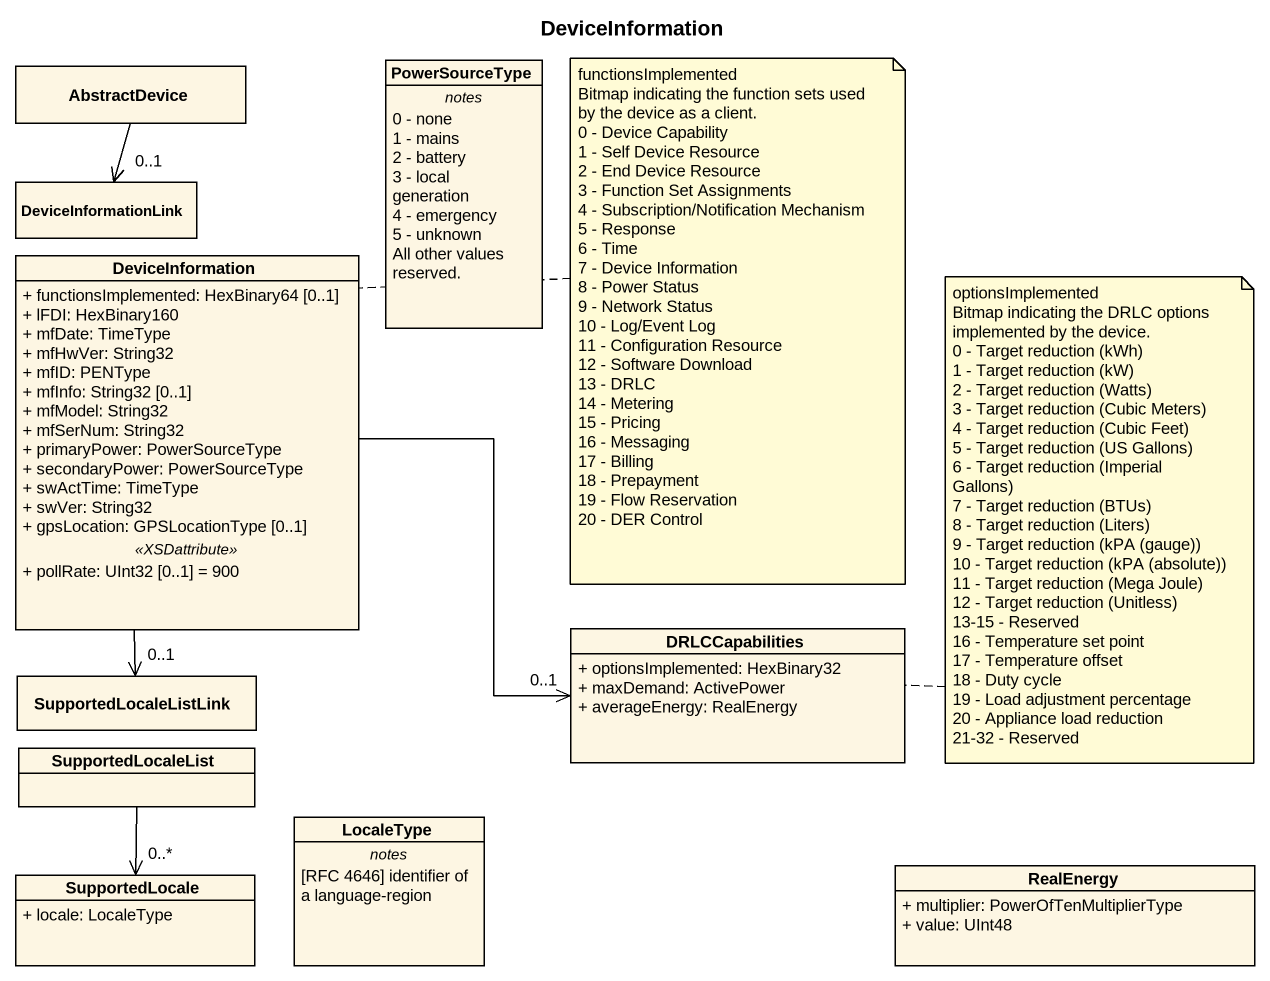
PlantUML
@startuml
title DeviceInformation
hide circle
hide empty members
skinparam classAttributeIconSize 0
class AbstractDevice
class PowerSourceType {
  -- notes --
  0 - none
  1 - mains
  2 - battery
  3 - local generation
  4 - emergency
  5 - unknown
  All other values reserved.
}
class DeviceInformationLink
class DeviceInformation {
  + functionsImplemented: HexBinary64 [0..1]
  + lFDI: HexBinary160
  + mfDate: TimeType
  + mfHwVer: String32
  + mfID: PENType
  + mfInfo: String32 [0..1]
  + mfModel: String32
  + mfSerNum: String32
  + primaryPower: PowerSourceType
  + secondaryPower: PowerSourceType
  + swActTime: TimeType
  + swVer: String32
  + gpsLocation: GPSLocationType [0..1]
  .. <<XSDattribute>> ..
  + pollRate: UInt32 [0..1] = 900
}
class DRLCCapabilities {
  + optionsImplemented: HexBinary32
  + maxDemand: ActivePower
  + averageEnergy: RealEnergy
}
class SupportedLocaleListLink
class SupportedLocaleList
class LocaleType {
  -- notes --
  [RFC 4646] identifier of a language-region
}
class SupportedLocale {
  + locale: LocaleType
}
class RealEnergy {
  + multiplier: PowerOfTenMultiplierType
  + value: UInt48
}
AbstractDevice --> "0..1" DeviceInformationLink
DeviceInformation -right-> "0..1" DRLCCapabilities
DeviceInformation --> "0..1" SupportedLocaleListLink
SupportedLocaleList --> "0..*" SupportedLocale
note right of DeviceInformation
  functionsImplemented
  Bitmap indicating the function sets used by the device as a client.
  0 - Device Capability
  1 - Self Device Resource
  2 - End Device Resource
  3 - Function Set Assignments
  4 - Subscription/Notification Mechanism
  5 - Response
  6 - Time
  7 - Device Information
  8 - Power Status
  9 - Network Status
  10 - Log/Event Log
  11 - Configuration Resource
  12 - Software Download
  13 - DRLC
  14 - Metering
  15 - Pricing
  16 - Messaging
  17 - Billing
  18 - Prepayment
  19 - Flow Reservation
  20 - DER Control
end note
note right of DRLCCapabilities
  optionsImplemented
  Bitmap indicating the DRLC options implemented by the device.
  0 - Target reduction (kWh)
  1 - Target reduction (kW)
  2 - Target reduction (Watts)
  3 - Target reduction (Cubic Meters)
  4 - Target reduction (Cubic Feet)
  5 - Target reduction (US Gallons)
  6 - Target reduction (Imperial Gallons)
  7 - Target reduction (BTUs)
  8 - Target reduction (Liters)
  9 - Target reduction (kPA (gauge))
  10 - Target reduction (kPA (absolute))
  11 - Target reduction (Mega Joule)
  12 - Target reduction (Unitless)
  13-15 - Reserved
  16 - Temperature set point
  17 - Temperature offset
  18 - Duty cycle
  19 - Load adjustment percentage
  20 - Appliance load reduction
  21-32 - Reserved
end note
@enduml
